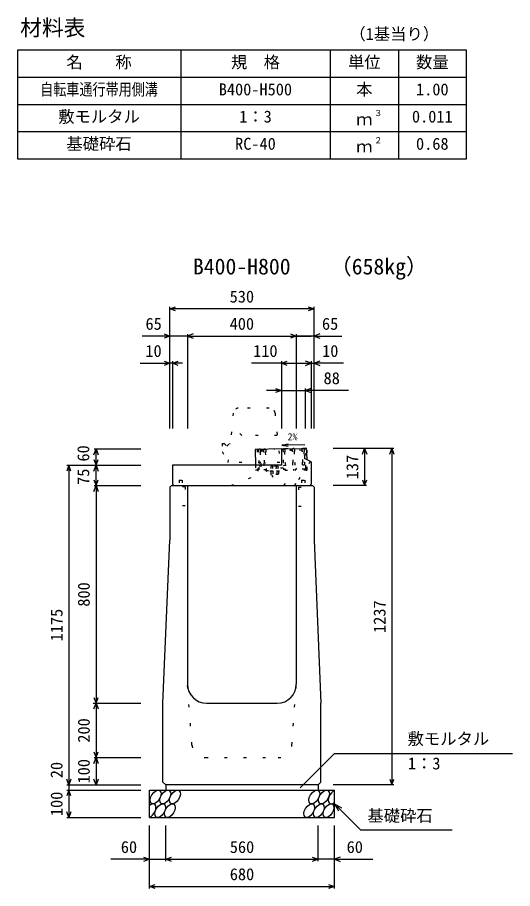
# Model space of a CAD drawing. Units: millimetres, scale not verified. Extents: x -12600 to 12600, y -5940 to 5940.
# Drawn here: x 3375 to 5195, y -540 to 2663 of the extents above; entities that cross this region are included whole.
import ezdxf
from ezdxf.enums import TextEntityAlignment as Align

# ---------------------------------------------------------------- set-up
doc = ezdxf.new("R2010")
doc.units = ezdxf.units.MM
doc.header["$LTSCALE"] = 40
doc.linetypes.add('DOTTED', pattern=[1.75, 0.25, -1.5])
for name, color, linetype, lineweight in [('0-0_DIM', 7, 'Continuous', 25), ('0-2_HATCH', 6, 'DOTTED', 25), ('0-3_HYO', 3, 'Continuous', 25), ('0-4_HYO2', 4, 'Continuous', 25), ('0-5_OUTLINE', 3, 'Continuous', 25), ('0-6_OUTLINE2', 4, 'DOTTED', 25), ('0-7_TXT', 7, 'Continuous', 25)]:
    doc.layers.add(name, color=color, linetype=linetype, lineweight=lineweight)
doc.styles.add('ＭＳ ゴシック', font='')
doc.styles.get('ＭＳ ゴシック').set_extended_font_data('MS Gothic')

msp = doc.modelspace()

# ---------------------------------------------------------------- linework, layer by layer
at = {"layer": '0-0_DIM'}
for p, q in [((3935, 1151.46), (3935, 1598.96)), ((4465, 1591.46), (3935, 1591.46)), ((4465, 1151.46), (4465, 1598.96)), ((3935, 1491.46), (3833.02, 1491.46)), ((4000, 1491.46), (3935, 1491.46)), ((4000, 1498.96), (4000, 1151.46)), ((4000, 1491.46), (4400, 1491.46)), ((4400, 1498.96), (4400, 1151.46)), ((4400, 1491.46), (4455, 1491.46)), ((4465, 1491.46), (4400, 1491.46)), ((4465, 1491.46), (4566.98, 1491.46)), ((3826.62, 1391.46), (3935, 1391.46)), ((3945, 1391.46), (3935, 1391.46)), ((3945, 1398.96), (3945, 1151.46)), ((3981.3, 1391.46), (3945, 1391.46)), ((4345, 1391.46), (4235, 1391.46)), ((4345, 1398.96), (4345, 1151.46)), ((4345, 1391.46), (4455, 1391.46)), ((4455, 1398.96), (4455, 1151.46)), ((4455, 1391.46), (4465, 1391.46)), ((4573.38, 1391.46), (4465, 1391.46)), ((4345, 1291.46), (4290, 1291.46)), ((4345, 1291.46), (4433, 1291.46)), ((4433, 1298.96), (4433, 1151.46)), ((4591.78, 1291.46), (4433, 1291.46)), ((3656.5, 1076.46), (3829, 1076.46)), ((3664, 1016.46), (3664, 1076.46)), ((4758.5, 1078.46), (4536, 1078.46)), ((4651, 1078.46), (4651, 941.46)), ((4751, 1078.46), (4751, -158.54)), ((3556.5, 1016.46), (3829, 1016.46)), ((3564, 1016.46), (3564, -158.54)), ((3664, 941.46), (3664, 1016.46)), ((3656.5, 941.46), (3829, 941.46)), ((4658.5, 941.46), (4536, 941.46)), ((3653.25, 141.46), (3825.75, 141.46)), ((3656.5, 141.46), (3829, 141.46)), ((3656.5, -58.54), (3829, -58.54)), ((3664, -58.54), (3664, -158.54)), ((4413.77, -169.35), (4540, -43.11)), ((4540, -43.11), (5194.81, -43.11)), ((3556.5, -158.54), (3829, -158.54)), ((3564, -158.54), (3564, -178.54)), ((4758.5, -158.54), (4536, -158.54)), ((3556.5, -178.54), (3829, -178.54)), ((3564, -178.54), (3564, -278.54)), ((4540, -228.54), (4635.76, -324.29)), ((4540, -228.54), (4565.98, -243.54)), ((4540, -228.54), (4555, -254.52)), ((3556.5, -278.54), (3829, -278.54)), ((3860, -539.9), (3860, -308.54)), ((3920, -439.9), (3920, -308.54)), ((4480, -439.9), (4480, -308.54)), ((4540, -539.9), (4540, -308.54)), ((4635.76, -324.29), (4973.31, -324.29)), ((3860, -432.4), (3718.21, -432.4)), ((3860, -432.4), (3920, -432.4)), ((3920, -432.4), (4480, -432.4)), ((4540, -432.4), (4480, -432.4)), ((4540, -432.4), (4681.79, -432.4)), ((3860, -532.4), (4540, -532.4))]:
    msp.add_line(p, q, dxfattribs=at)
for points in [[(3956.14, 1583.77), (3935, 1591.46), (3956.14, 1599.16)], [(4443.86, 1599.16), (4465, 1591.46), (4443.86, 1583.77)], [(3913.86, 1499.16), (3935, 1491.46), (3913.86, 1483.77)], [(4021.14, 1499.16), (4000, 1491.46), (4021.14, 1483.77)], [(4378.86, 1499.16), (4400, 1491.46), (4378.86, 1483.77)], [(4486.14, 1499.16), (4465, 1491.46), (4486.14, 1483.77)], [(3913.86, 1399.16), (3935, 1391.46), (3913.86, 1383.77)], [(3966.14, 1383.77), (3945, 1391.46), (3966.14, 1399.16)], [(4366.14, 1383.77), (4345, 1391.46), (4366.14, 1399.16)], [(4433.86, 1383.77), (4455, 1391.46), (4433.86, 1399.16)], [(4486.14, 1399.16), (4465, 1391.46), (4486.14, 1383.77)], [(4323.86, 1299.16), (4345, 1291.46), (4323.86, 1283.77)], [(4454.14, 1299.16), (4433, 1291.46), (4454.14, 1283.77)], [(3656.3, 1055.32), (3664, 1076.46), (3671.7, 1055.32)], [(4643.3, 1057.32), (4651, 1078.46), (4658.7, 1057.32)], [(4743.3, 1057.32), (4751, 1078.46), (4758.7, 1057.32)], [(3656.3, 1037.61), (3664, 1016.46), (3671.7, 1037.61)], [(3571.7, 995.32), (3564, 1016.46), (3556.3, 995.32)], [(3656.3, 995.32), (3664, 1016.46), (3671.7, 995.32)], [(3656.3, 962.61), (3664, 941.46), (3671.7, 962.61)], [(4643.3, 962.61), (4651, 941.46), (4658.7, 962.61)], [(3656.3, 920.32), (3664, 941.46), (3671.7, 920.32)], [(3664, 941.46), (3664, 141.46), (3664, -58.54)], [(3656.3, 162.61), (3664, 141.46), (3671.7, 162.61)], [(3656.3, 120.32), (3664, 141.46), (3671.7, 120.32)], [(3656.3, -37.39), (3664, -58.54), (3671.7, -37.39)], [(3656.3, -79.68), (3664, -58.54), (3671.7, -79.68)], [(3571.7, -137.39), (3564, -158.54), (3556.3, -137.39)], [(3671.7, -137.39), (3664, -158.54), (3656.3, -137.39)], [(4743.3, -137.39), (4751, -158.54), (4758.7, -137.39)], [(3571.7, -199.68), (3564, -178.54), (3556.3, -199.68)], [(3571.7, -257.39), (3564, -278.54), (3556.3, -257.39)], [(3838.86, -424.71), (3860, -432.4), (3838.86, -440.1)], [(3941.14, -440.1), (3920, -432.4), (3941.14, -424.71)], [(4458.86, -424.71), (4480, -432.4), (4458.86, -440.1)], [(4561.14, -424.71), (4540, -432.4), (4561.14, -440.1)], [(3881.14, -540.1), (3860, -532.4), (3881.14, -524.71)], [(4518.86, -524.71), (4540, -532.4), (4518.86, -540.1)]]:
    msp.add_lwpolyline(points, dxfattribs=at)
at = {"layer": '0-2_HATCH'}
for p, q in [((4259.24, 994.82), (4257.72, 1074.8)), ((4428.69, 1077.56), (4261.72, 1074.38)), ((4280.39, 1074.73), (4268.77, 1072.04)), ((4280.5, 1068.73), (4268.84, 1068.51)), ((4287.39, 1074.87), (4288.81, 999.88)), ((4438.68, 1078.25), (4345, 1076.46)), ((4351.04, 1076.08), (4352.47, 1001.09)), ((4386.37, 1076.75), (4358.15, 1070.21)), ((4386.48, 1070.75), (4358.15, 1070.21)), ((4421.69, 1077.42), (4393.48, 1070.89)), ((4421.81, 1071.43), (4393.48, 1070.89)), ((4435.54, 1007.17), (4434.18, 1078.16)), ((4439, 1061.56), (4438.68, 1078.25)), ((4429.65, 1027.57), (4430.12, 1002.57)), ((4440.15, 1001.26), (4439.47, 1036.63)), ((4431.12, 1002.59), (4259.15, 999.31)), ((4437.21, 998.2), (4259.24, 994.82)), ((4263.15, 999.39), (4262.68, 1024.39)), ((4262.87, 1014.39), (4288.53, 1014.88)), ((4352.38, 1005.59), (4288.73, 1004.38)), ((4304.46, 995.68), (4337.46, 996.31)), ((4307.37, 981.73), (4307.14, 994.23)), ((4310, 1014.14), (4307.54, 1012.22)), ((4307.7, 1004.72), (4307.54, 1012.22)), ((4333.94, 1005.26), (4307.7, 1004.72)), ((4307.94, 1012.57), (4310, 1014.14)), ((4331.25, 1014.58), (4310, 1014.14)), ((4313.94, 1004.85), (4313.79, 1012.35)), ((4314.06, 994.36), (4314.3, 981.86)), ((4327.69, 1005.13), (4327.54, 1012.63)), ((4327.92, 994.62), (4328.15, 982.13)), ((4333.37, 1013.09), (4331.25, 1014.58)), ((4333.94, 1005.26), (4333.79, 1012.76)), ((4334.84, 994.76), (4335.08, 982.26)), ((4337.46, 996.31), (4337.49, 994.81)), ((4352.18, 1016.09), (4429.84, 1017.57)), ((4389.13, 1001.79), (4389.21, 997.29)), ((4335.08, 982.26), (4307.37, 981.73))]:
    msp.add_line(p, q, dxfattribs=at)
at = {"layer": '0-2_HATCH', "linetype": 'Continuous'}
msp.add_line((4439.47, 1036.63), (4439, 1061.56), dxfattribs=at)
msp.add_lwpolyline([(4345, 1076.46), (4248.72, 1074.63), (4249.82, 1016.46)], dxfattribs=at)
at = {"layer": '0-2_HATCH'}
for points in [[(4262.68, 1024.39), (4264.18, 1024.41), (4263.41, 1064.41), (4261.91, 1064.38), (4261.72, 1074.38)], [(4267.22, 1074.48), (4266.71, 1075.17), (4263.71, 1075.12), (4263.22, 1074.41)], [(4268.72, 1074.51), (4268.91, 1064.51), (4267.41, 1064.48), (4268.18, 1024.49), (4269.67, 1024.52), (4269.87, 1014.52)], [(4281.53, 1014.74), (4281.34, 1024.74), (4282.84, 1024.77), (4282.08, 1064.76), (4280.58, 1064.73), (4280.39, 1074.73)], [(4285.89, 1074.84), (4285.37, 1075.53), (4282.37, 1075.47), (4281.89, 1074.76)], [(4287.58, 1064.87), (4286.08, 1064.84), (4286.84, 1024.85), (4288.34, 1024.87)], [(4321.21, 1075.51), (4320.7, 1076.2), (4317.7, 1076.14), (4317.21, 1075.43)], [(4351.99, 1026.09), (4353.49, 1026.12), (4352.73, 1066.11), (4351.23, 1066.08)], [(4356.54, 1076.18), (4356.03, 1076.87), (4353.03, 1076.82), (4352.54, 1076.11)], [(4358.04, 1076.21), (4358.23, 1066.21), (4356.73, 1066.18), (4357.49, 1026.19), (4358.99, 1026.22), (4359.18, 1016.22)], [(4387.51, 1016.76), (4387.32, 1026.76), (4388.82, 1026.79), (4388.06, 1066.78), (4386.56, 1066.75), (4386.37, 1076.75)], [(4391.87, 1076.86), (4391.35, 1077.55), (4388.35, 1077.49), (4387.87, 1076.78)], [(4393.37, 1076.88), (4393.56, 1066.89), (4392.06, 1066.86), (4392.82, 1026.86), (4394.32, 1026.89), (4394.51, 1016.9)], [(4422.84, 1017.43), (4422.65, 1027.43), (4424.15, 1027.46), (4423.39, 1067.45), (4421.89, 1067.43), (4421.69, 1077.42)], [(4427.19, 1077.53), (4426.68, 1078.22), (4423.68, 1078.16), (4423.19, 1077.45)], [(4428.69, 1077.56), (4428.88, 1067.56), (4427.38, 1067.53), (4428.15, 1027.54), (4429.65, 1027.57)], [(4249.82, 1016.46), (4250.14, 999.64), (4259.14, 999.81)], [(4337.49, 994.81), (4304.49, 994.18), (4304.46, 995.68)]]:
    msp.add_lwpolyline(points, dxfattribs=at)
for centre, radius, start, end in [((4310.73, 1009), 4.53, 47.57461, 134.78335), ((4321.04, 994.21), 19.53, 70.56972, 111.78823), ((4330.73, 1009.41), 4.53, 47.57461, 134.78335), ((4431.04, 1007.09), 4.5, 271.09113, 1.09113), ((4437.15, 1001.2), 3, 271.09113, 1.09113), ((4321.23, 981.99), 11, 181.09113, 1.09113)]:
    msp.add_arc(centre, radius, start, end, dxfattribs=at)
at = {"layer": '0-2_HATCH', "linetype": 'Continuous'}
for centre in [(3882.89, -203.54), (3918.37, -203.54), (3953.84, -203.54), (4466.05, -203.54), (4501.52, -203.54), (3899.77, -253.54), (3935.25, -253.54), (4447.45, -253.54), (4482.93, -253.54), (4518.41, -253.54)]:
    msp.add_ellipse(centre, major_axis=(14.54, 23.54), ratio=0.5792, dxfattribs=at)
for centre, start_param, end_param in [((4537, -203.54), 0.6666252, 4.1103269), ((3864.3, -253.54), 3.7419964, 7.318141)]:
    msp.add_ellipse(centre, major_axis=(14.54, 23.54), ratio=0.5792, start_param=start_param, end_param=end_param, dxfattribs=at)
at = {"layer": '0-3_HYO'}
for p, q in [((3975, 2543.36), (3975, 2143.36)), ((4525, 2543.36), (4525, 2143.36)), ((4775, 2543.36), (4775, 2143.36)), ((3375, 2443.36), (5025, 2443.36))]:
    msp.add_line(p, q, dxfattribs=at)
msp.add_lwpolyline([(3375, 2143.36), (5025, 2143.36), (5025, 2543.36), (3375, 2543.36)], close=True, dxfattribs=at)
at = {"layer": '0-4_HYO2'}
for p, q in [((3375, 2343.36), (5025, 2343.36)), ((3375, 2243.36), (5025, 2243.36))]:
    msp.add_line(p, q, dxfattribs=at)
at = {"layer": '0-5_OUTLINE', "linetype": 'DOTTED'}
for p, q in [((4300.46, 1226.41), (4186.66, 1226.41)), ((4168.19, 1208.41), (4157, 1096.46)), ((4321.8, 1208.45), (4340, 1026.46)), ((4127, 1096.46), (4127, 1066.46)), ((4127, 1096.46), (4135, 1096.46)), ((4135, 1096.46), (4145, 1086.46)), ((4127, 1066.46), (4150, 1026.46)), ((4340, 1026.46), (4150, 1026.46))]:
    msp.add_line(p, q, dxfattribs=at)
at = {"layer": '0-5_OUTLINE'}
for p, q in [((4345, 1076.46), (4433, 1078.14)), ((4345, 1076.46), (4345, 1016.46)), ((4430, 1051.56), (4439, 1061.56)), ((4433, 1078.14), (4439, 1072.25)), ((4439, 1072.25), (4439, 1061.56)), ((4430, 1051.56), (4430, 1041.56)), ((4455, 1028.56), (4430, 1041.56)), ((4455, 1028.56), (4455, 946.46)), ((4345, 1016.46), (3945, 1016.46)), ((3945, 1016.46), (3945, 946.46)), ((3935, 935.46), (3941, 941.46)), ((3935, 935.46), (3935, 741.46)), ((3941, 941.46), (4459, 941.46)), ((3945, 946.46), (3950, 941.46)), ((4000, 941.46), (4000, 211.46)), ((4400, 941.46), (4400, 211.46)), ((4450, 941.46), (4455, 946.46)), ((4459, 941.46), (4465, 935.46)), ((4465, 935.46), (4465, 741.46)), ((3910, 141.46), (3935, 741.46)), ((4465, 741.46), (4490, 141.46)), ((3910, -148.54), (3910, 141.46)), ((4070, 141.46), (4330, 141.46)), ((4490, -148.54), (4490, 141.46)), ((3910, -148.54), (3920, -158.54)), ((4480, -158.54), (3920, -158.54)), ((3920, -158.54), (3920, -178.54)), ((4480, -158.54), (4490, -148.54)), ((4480, -158.54), (4480, -178.54)), ((3860, -178.54), (4540, -178.54)), ((3860, -278.54), (3860, -178.54)), ((4540, -278.54), (4540, -178.54)), ((3860, -278.54), (4540, -278.54))]:
    msp.add_line(p, q, dxfattribs=at)
at = {"layer": '0-5_OUTLINE', "linetype": 'DOTTED'}
msp.add_lwpolyline([(4145, 1086.46), (4155, 1096.46), (4157, 1096.46)], dxfattribs=at)
for centre, start, end in [((4188.1, 1206.46), 94.13229, 174.40835), ((4301.9, 1206.46), 4.08463, 93.6009)]:
    msp.add_arc(centre, 20, start, end, dxfattribs=at)
at = {"layer": '0-5_OUTLINE'}
for centre, start, end in [((4070, 211.46), 180, 270), ((4330, 211.46), 270, 0)]:
    msp.add_arc(centre, 70, start, end, dxfattribs=at)
at = {"layer": '0-6_OUTLINE2'}
for p, q in [((4150, 1026.46), (4157, 1096.46)), ((4353.79, 941.62), (4430, 1041.56)), ((4451.33, 1030.47), (4394.19, 941.62)), ((4159.88, 941.46), (4291.23, 995.42)), ((4392.8, 941.46), (4440.12, 1002.76)), ((3969, 961.96), (3981, 961.96)), ((3969, 961.96), (3969, 936.96)), ((3981, 961.96), (3981, 936.96)), ((4419, 961.46), (4431, 961.46)), ((4419, 961.46), (4419, 936.46)), ((4431, 961.46), (4431, 936.46)), ((3992, 936.96), (3936.5, 936.96)), ((3992, 936.96), (3992, 866.96)), ((4408, 936.46), (4464, 936.46)), ((4408, 936.46), (4408, 866.46)), ((3992, 866.96), (3935, 866.96)), ((4408, 866.46), (4465, 866.46)), ((4016.57, -12.23), (4000, 211.46)), ((4383.43, -12.23), (4400, 211.46)), ((4066.43, -58.54), (4333.57, -58.54))]:
    msp.add_line(p, q, dxfattribs=at)
msp.add_lwpolyline([(4330, 1126.46), (4200, 1126.46), (4163, 1156.46)], dxfattribs=at)
for centre, start, end in [((4066.43, -8.54), 184.23639, 270), ((4333.57, -8.54), 270, 355.76361)]:
    msp.add_arc(centre, 50, start, end, dxfattribs=at)
at = {"layer": '0-7_TXT'}
msp.add_line((4346.72, 1090.4), (4370.44, 1086.72), dxfattribs=at)
msp.add_lwpolyline([(4431.28, 1092.14), (4346.72, 1090.4), (4370.27, 1095.05)], dxfattribs=at)

# ---------------------------------------------------------------- texts
at = {"layer": '0-0_DIM', "style": 'ＭＳ ゴシック'}
for s, p in [('530', (4155, 1601.46)), ('65', (3845.68, 1501.46)), ('400', (4155, 1501.46)), ('65', (4494.32, 1501.46)), ('10', (3845.16, 1401.46)), ('110', (4241.29, 1401.46)), ('10', (4494.84, 1401.46)), ('88', (4500.19, 1301.46)), ('敷モルタル', (4808.94, -24.38)), ('1：3', (4809.94, -115.07)), ('基礎砕石', (4661.32, -307.12)), ('60', (3755, -422.4)), ('560', (4155.53, -422.4)), ('60', (4585, -422.4)), ('680', (4155.53, -522.4))]:
    msp.add_text(s, height=43.99, dxfattribs=at).set_placement(p, align=Align.BOTTOM_LEFT)
for s, p in [('60', (3652.16, 1030.08)), ('137', (4641, 964.96)), ('75', (3652.16, 944.32)), ('800', (3654, 496.46)), ('1237', (4741, 399.96)), ('1175', (3554, 368.96)), ('200', (3654, -3.54)), ('20', (3554, -134.22)), ('100', (3654, -153.54)), ('100', (3554, -273.54))]:
    msp.add_text(s, height=43.99, rotation=90, dxfattribs=at).set_placement(p, align=Align.BOTTOM_LEFT)
at = {"layer": '0-7_TXT', "style": 'ＭＳ ゴシック'}
for s, height, p in [('材料表', 58.65, (3385, 2578.36)), ('（1基当り）', 43.99, (4595, 2567.36)), ('名\u3000\u3000称', 43.99, (3555, 2463.36)), ('規\u3000格', 43.99, (4160, 2463.36)), ('単位', 43.99, (4590, 2463.36)), ('数量', 43.99, (4840, 2463.36)), ('B400-H500', 43.99, (4115, 2363.36)), ('本', 43.99, (4620, 2363.36)), ('1.00', 43.99, (4840, 2363.36)), ('敷モルタル', 43.99, (3525, 2263.36)), ('1：3', 43.99, (4190, 2263.36)), ('３', 21.99, (4685.54, 2293.73)), ('0.011', 43.99, (4825, 2263.36)), ('ｍ', 43.99, (4620, 2253.36)), ('基礎砕石', 43.99, (3555, 2163.36)), ('RC-40', 43.99, (4175, 2163.36)), ('２', 21.99, (4685.54, 2193.73)), ('0.68', 43.99, (4840, 2163.36)), ('ｍ', 43.99, (4620, 2153.36)), ('B400-H800', 58.65, (4020, 1700.44)), ('（658kg）', 58.65, (4523.7, 1700.44)), ('2%', 26.39, (4368.18, 1100.21))]:
    msp.add_text(s, height=height, dxfattribs=at).set_placement(p, align=Align.BOTTOM_LEFT)
at = {"layer": '0-7_TXT', "style": 'ＭＳ ゴシック', "width": 0.8}
msp.add_text('自転車通行帯用側溝', height=43.99, dxfattribs=at).set_placement((3459, 2363.36), align=Align.BOTTOM_LEFT)

doc.saveas('drawing.dxf')
